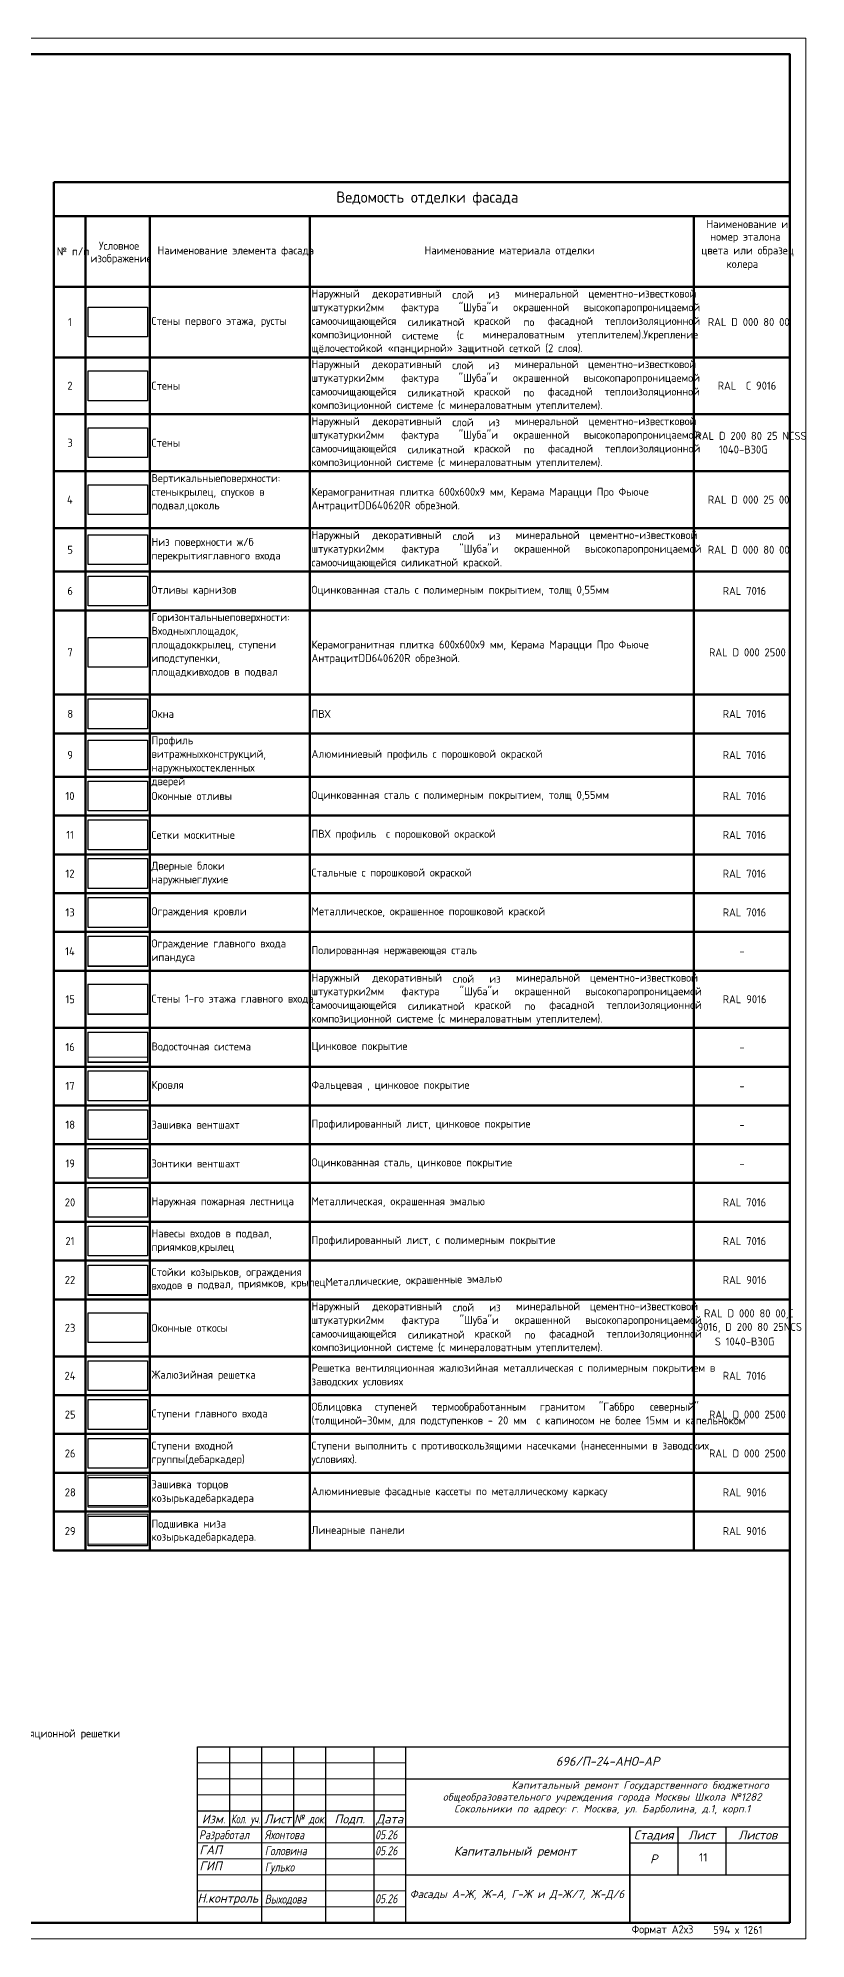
# Model space of a CAD drawing. Header units: millimetres. Extents: x -11345 to 411485, y -9810 to 73012.
# Drawn here: x 387491 to 411485, y -8641 to 50749 of the extents above; entities that cross this region are included whole.
import ezdxf
from ezdxf.enums import TextEntityAlignment as Align

# ---------------------------------------------------------------- set-up
doc = ezdxf.new("R2010")
doc.units = ezdxf.units.MM
for name, color, linetype, lineweight in [('+АР_Текст', 250, 'Continuous', 9), ('СПДС__АР_Рамка чертежа', 7, 'Continuous', 50), ('Узлы', 7, 'Continuous', 18)]:
    doc.layers.add(name, color=color, linetype=linetype, lineweight=lineweight)
for name, color, linetype in [('PDF _Линии', 7, 'Continuous'), ('PDF _Основная надпись', 7, 'Continuous'), ('PDF _Текст', 7, 'Continuous')]:
    doc.layers.add(name, color=color, linetype=linetype)
doc.styles.add('PDF GOST Common', font='GOST_Common.ttf')
doc.styles.add('PDF ISOCPEUR', font='isocpeur.ttf')
doc.styles.add('Юля', font='isocpeui.ttf', dxfattribs={"height": 2.8})
picture_1 = doc.add_image_def('image1.png', size_in_pixel=(292, 147))
picture_2 = doc.add_image_def('image2.png', size_in_pixel=(292, 147))
picture_3 = doc.add_image_def('image3.png', size_in_pixel=(292, 147))
picture_4 = doc.add_image_def('image4.png', size_in_pixel=(292, 147))
picture_5 = doc.add_image_def('image5.png', size_in_pixel=(292, 147))
picture_6 = doc.add_image_def('image6.png', size_in_pixel=(292, 146))
picture_7 = doc.add_image_def('image7.png', size_in_pixel=(292, 147))
picture_8 = doc.add_image_def('image8.png', size_in_pixel=(292, 146))
picture_9 = doc.add_image_def('image9.png', size_in_pixel=(292, 147))
picture_10 = doc.add_image_def('image10.png', size_in_pixel=(292, 146))
picture_11 = doc.add_image_def('image11.png', size_in_pixel=(292, 146))
picture_12 = doc.add_image_def('image12.png', size_in_pixel=(292, 147))
picture_13 = doc.add_image_def('image13.png', size_in_pixel=(292, 147))
picture_14 = doc.add_image_def('image14.png', size_in_pixel=(292, 147))
picture_15 = doc.add_image_def('image15.png', size_in_pixel=(292, 147))
picture_16 = doc.add_image_def('image16.png', size_in_pixel=(292, 147))
picture_17 = doc.add_image_def('image17.png', size_in_pixel=(292, 147))
picture_18 = doc.add_image_def('image18.png', size_in_pixel=(292, 147))
picture_19 = doc.add_image_def('image19.png', size_in_pixel=(292, 146))
picture_20 = doc.add_image_def('image20.png', size_in_pixel=(292, 147))
picture_21 = doc.add_image_def('image21.png', size_in_pixel=(292, 147))
picture_22 = doc.add_image_def('image22.png', size_in_pixel=(292, 147))
picture_23 = doc.add_image_def('image23.png', size_in_pixel=(292, 146))
picture_24 = doc.add_image_def('image24.png', size_in_pixel=(292, 146))
picture_25 = doc.add_image_def('image25.png', size_in_pixel=(292, 147))
picture_26 = doc.add_image_def('image26.png', size_in_pixel=(292, 147))
picture_27 = doc.add_image_def('image27.png', size_in_pixel=(292, 147))
picture_28 = doc.add_image_def('image28.png', size_in_pixel=(292, 147))

msp = doc.modelspace()

# ---------------------------------------------------------------- linework, layer by layer
at = {"layer": 'PDF _Линии', "lineweight": 50}
for points in [[(387979.86641, 46240.49259), (387979.86641, 45182.23301), (410977.96375, 45182.23301), (410977.96375, 46240.49259)], [(410977.96375, 42976.82003), (410977.96375, 45182.23301), (410977.96375, 3495.27135), (410977.96375, 4710.15336), (410977.96375, 5920.80233), (410977.96375, 7135.68433), (410977.96375, 8346.3333), (410977.96375, 9561.21531), (410977.96375, 11339.09141), (410977.96375, 12553.97342), (410977.96375, 13764.62239), (410977.96375, 14979.50439), (410977.96375, 16190.15336), (410977.96375, 17400.80233), (410977.96375, 18611.4513), (410977.96375, 19826.3333), (410977.96375, 21608.44245), (410977.96375, 22819.09141), (410977.96375, 24033.97342), (410977.96375, 25244.62239), (410977.96375, 26459.50439), (410977.96375, 27670.15336), (410977.96375, 29024.72563), (410977.96375, 30235.3746), (410977.96375, 32868.32445), (410977.96375, 34078.97342), (410977.96375, 35433.54569), (410977.96375, 37211.4218), (410977.96375, 38993.53094), (410977.96375, 40771.40705)]]:
    msp.add_lwpolyline(points, close=True, dxfattribs=at)
for points in [[(410977.96375, 3495.27135), (387979.86641, 3495.27135), (387979.86641, 45182.23301)], [(388978.86346, 45182.23301), (388978.86346, 42976.82003), (388978.86346, 40771.40705), (388978.86346, 38993.53094), (388978.86346, 37211.4218), (388978.86346, 35433.54569), (388978.86346, 34078.97342), (388978.86346, 32868.32445), (388978.86346, 30235.3746), (388978.86346, 29024.72563), (388978.86346, 27670.15336), (388978.86346, 26459.50439), (388978.86346, 25244.62239), (388978.86346, 24033.97342), (388978.86346, 22819.09141), (388978.86346, 21608.44245), (388978.86346, 19826.3333), (388978.86346, 18611.4513), (388978.86346, 17400.80233), (388978.86346, 16190.15336), (388978.86346, 14979.50439), (388978.86346, 13764.62239), (388978.86346, 12553.97342), (388978.86346, 11339.09141), (388978.86346, 9561.21531), (388978.86346, 8346.3333), (388978.86346, 7135.68433), (388978.86346, 5920.80233), (388978.86346, 4710.15336), (388978.86346, 3495.27135)], [(390981.09059, 45182.23301), (390981.09059, 42976.82003), (390981.09059, 40771.40705), (390981.09059, 38993.53094), (390981.09059, 37211.4218), (390981.09059, 35433.54569), (390981.09059, 34078.97342), (390981.09059, 32868.32445), (390981.09059, 30235.3746), (390981.09059, 29024.72563), (390981.09059, 27670.15336), (390981.09059, 26459.50439), (390981.09059, 25244.62239), (390981.09059, 24033.97342), (390981.09059, 22819.09141), (390981.09059, 21608.44245), (390981.09059, 19826.3333), (390981.09059, 18611.4513), (390981.09059, 17400.80233), (390981.09059, 16190.15336), (390981.09059, 14979.50439), (390981.09059, 13764.62239), (390981.09059, 12553.97342), (390981.09059, 11339.09141), (390981.09059, 9561.21531), (390981.09059, 8346.3333), (390981.09059, 7135.68433), (390981.09059, 5920.80233), (390981.09059, 4710.15336), (390981.09059, 3495.27135)], [(395980.30888, 45182.23301), (395980.30888, 42976.82003), (395980.30888, 40771.40705), (395980.30888, 38993.53094), (395980.30888, 37211.4218), (395980.30888, 35433.54569), (395980.30888, 34078.97342), (395980.30888, 32868.32445), (395980.30888, 30235.3746), (395980.30888, 29024.72563), (395980.30888, 27670.15336), (395980.30888, 26459.50439), (395980.30888, 25244.62239), (395980.30888, 24033.97342), (395980.30888, 22819.09141), (395980.30888, 21608.44245), (395980.30888, 19826.3333), (395980.30888, 18611.4513), (395980.30888, 17400.80233), (395980.30888, 16190.15336), (395980.30888, 14979.50439), (395980.30888, 13764.62239), (395980.30888, 12553.97342), (395980.30888, 11339.09141), (395980.30888, 9561.21531), (395980.30888, 8346.3333), (395980.30888, 7135.68433), (395980.30888, 5920.80233), (395980.30888, 4710.15336), (395980.30888, 3495.27135)], [(407980.9726, 45182.23301), (407980.9726, 42976.82003), (407980.9726, 40771.40705), (407980.9726, 38993.53094), (407980.9726, 37211.4218), (407980.9726, 35433.54569), (407980.9726, 34078.97342), (407980.9726, 32868.32445), (407980.9726, 30235.3746), (407980.9726, 29024.72563), (407980.9726, 27670.15336), (407980.9726, 26459.50439), (407980.9726, 25244.62239), (407980.9726, 24033.97342), (407980.9726, 22819.09141), (407980.9726, 21608.44245), (407980.9726, 19826.3333), (407980.9726, 18611.4513), (407980.9726, 17400.80233), (407980.9726, 16190.15336), (407980.9726, 14979.50439), (407980.9726, 13764.62239), (407980.9726, 12553.97342), (407980.9726, 11339.09141), (407980.9726, 9561.21531), (407980.9726, 8346.3333), (407980.9726, 7135.68433), (407980.9726, 5920.80233), (407980.9726, 4710.15336), (407980.9726, 3495.27135)], [(410977.96375, 42976.82003), (407980.9726, 42976.82003), (395980.30888, 42976.82003), (390981.09059, 42976.82003), (388978.86346, 42976.82003), (387979.86641, 42976.82003)], [(410977.96375, 40771.40705), (407980.9726, 40771.40705), (395980.30888, 40771.40705), (390981.09059, 40771.40705), (388978.86346, 40771.40705), (387979.86641, 40771.40705)], [(410977.96375, 38993.53094), (407980.9726, 38993.53094), (395980.30888, 38993.53094), (390981.09059, 38993.53094), (388978.86346, 38993.53094), (387979.86641, 38993.53094)], [(410977.96375, 37211.4218), (407980.9726, 37211.4218), (395980.30888, 37211.4218), (390981.09059, 37211.4218), (388978.86346, 37211.4218), (387979.86641, 37211.4218)], [(410977.96375, 35433.54569), (407980.9726, 35433.54569), (395980.30888, 35433.54569), (390981.09059, 35433.54569), (388978.86346, 35433.54569), (387979.86641, 35433.54569)], [(410977.96375, 34078.97342), (407980.9726, 34078.97342), (395980.30888, 34078.97342), (390981.09059, 34078.97342), (388978.86346, 34078.97342), (387979.86641, 34078.97342)], [(410977.96375, 32868.32445), (407980.9726, 32868.32445), (395980.30888, 32868.32445), (390981.09059, 32868.32445), (388978.86346, 32868.32445), (387979.86641, 32868.32445)], [(410977.96375, 30235.3746), (407980.9726, 30235.3746), (395980.30888, 30235.3746), (390981.09059, 30235.3746), (388978.86346, 30235.3746), (387979.86641, 30235.3746)], [(410977.96375, 29024.72563), (407980.9726, 29024.72563), (395980.30888, 29024.72563), (390981.09059, 29024.72563), (388978.86346, 29024.72563), (387979.86641, 29024.72563)], [(410977.96375, 27670.15336), (407980.9726, 27670.15336), (395980.30888, 27670.15336), (390981.09059, 27670.15336), (388978.86346, 27670.15336), (387979.86641, 27670.15336)], [(410977.96375, 26459.50439), (407980.9726, 26459.50439), (395980.30888, 26459.50439), (390981.09059, 26459.50439), (388978.86346, 26459.50439), (387979.86641, 26459.50439)], [(410977.96375, 25244.62239), (407980.9726, 25244.62239), (395980.30888, 25244.62239), (390981.09059, 25244.62239), (388978.86346, 25244.62239), (387979.86641, 25244.62239)], [(410977.96375, 24033.97342), (407980.9726, 24033.97342), (395980.30888, 24033.97342), (390981.09059, 24033.97342), (388978.86346, 24033.97342), (387979.86641, 24033.97342)], [(410977.96375, 22819.09141), (407980.9726, 22819.09141), (395980.30888, 22819.09141), (390981.09059, 22819.09141), (388978.86346, 22819.09141), (387979.86641, 22819.09141)], [(410977.96375, 21608.44245), (407980.9726, 21608.44245), (395980.30888, 21608.44245), (390981.09059, 21608.44245), (388978.86346, 21608.44245), (387979.86641, 21608.44245)], [(410977.96375, 19826.3333), (407980.9726, 19826.3333), (395980.30888, 19826.3333), (390981.09059, 19826.3333), (388978.86346, 19826.3333), (387979.86641, 19826.3333)], [(410977.96375, 18611.4513), (407980.9726, 18611.4513), (395980.30888, 18611.4513), (390981.09059, 18611.4513), (388978.86346, 18611.4513), (387979.86641, 18611.4513)], [(410977.96375, 17400.80233), (407980.9726, 17400.80233), (395980.30888, 17400.80233), (390981.09059, 17400.80233), (388978.86346, 17400.80233), (387979.86641, 17400.80233)], [(410977.96375, 16190.15336), (407980.9726, 16190.15336), (395980.30888, 16190.15336), (390981.09059, 16190.15336), (388978.86346, 16190.15336), (387979.86641, 16190.15336)], [(410977.96375, 14979.50439), (407980.9726, 14979.50439), (395980.30888, 14979.50439), (390981.09059, 14979.50439), (388978.86346, 14979.50439), (387979.86641, 14979.50439)], [(410977.96375, 13764.62239), (407980.9726, 13764.62239), (395980.30888, 13764.62239), (390981.09059, 13764.62239), (388978.86346, 13764.62239), (387979.86641, 13764.62239)], [(410977.96375, 12553.97342), (407980.9726, 12553.97342), (395980.30888, 12553.97342), (390981.09059, 12553.97342), (388978.86346, 12553.97342), (387979.86641, 12553.97342)], [(410977.96375, 11339.09141), (407980.9726, 11339.09141), (395980.30888, 11339.09141), (390981.09059, 11339.09141), (388978.86346, 11339.09141), (387979.86641, 11339.09141)], [(410977.96375, 9561.21531), (407980.9726, 9561.21531), (395980.30888, 9561.21531), (390981.09059, 9561.21531), (388978.86346, 9561.21531), (387979.86641, 9561.21531)], [(410977.96375, 8346.3333), (407980.9726, 8346.3333), (395980.30888, 8346.3333), (390981.09059, 8346.3333), (388978.86346, 8346.3333), (387979.86641, 8346.3333)], [(410977.96375, 7135.68433), (407980.9726, 7135.68433), (395980.30888, 7135.68433), (390981.09059, 7135.68433), (388978.86346, 7135.68433), (387979.86641, 7135.68433)], [(410977.96375, 5920.80233), (407980.9726, 5920.80233), (395980.30888, 5920.80233), (390981.09059, 5920.80233), (388978.86346, 5920.80233), (387979.86641, 5920.80233)], [(410977.96375, 4710.15336), (407980.9726, 4710.15336), (395980.30888, 4710.15336), (390981.09059, 4710.15336), (388978.86346, 4710.15336), (387979.86641, 4710.15336)]]:
    msp.add_lwpolyline(points, dxfattribs=at)
at = {"layer": 'PDF _Линии', "lineweight": 20}
for points in [[(389046.59207, 21743.89967), (389046.59207, 22683.63419), (390917.59502, 22683.63419), (390917.59502, 21743.89967)], [(389046.59207, 20241.17106), (389046.59207, 21185.13861), (390917.59502, 21185.13861), (390917.59502, 20241.17106)], [(389046.59207, 18746.90852), (389046.59207, 19690.87607), (390917.59502, 19690.87607), (390917.59502, 18746.90852)], [(390917.59502, 11457.61649), (389046.59207, 11457.61649), (389046.59207, 12401.58404), (390917.59502, 12401.58404)], [(390917.59502, 4904.87312), (389050.82511, 4904.87312), (389050.82511, 5848.84068), (390917.59502, 5848.84068)], [(390917.59502, 3694.22416), (389050.82511, 3694.22416), (389050.82511, 4633.95867), (390917.59502, 4633.95867)]]:
    msp.add_lwpolyline(points, close=True, dxfattribs=at)
for points in [[(389046.59207, 18903.53094), (390917.59502, 18903.53094)], [(389050.82511, 11347.55749), (390917.59502, 11347.55749)]]:
    msp.add_lwpolyline(points, dxfattribs=at)
at = {"layer": 'PDF _Основная надпись', "lineweight": 20}
msp.add_lwpolyline([(285392.18204, -8640.84959), (411477.46228, -8640.84959), (411477.46228, 50748.67843), (285392.18204, 50748.67843)], close=True, dxfattribs=at)
at = {"layer": 'PDF _Основная надпись', "lineweight": 50}
msp.add_lwpolyline([(410977.96375, -8141.35106), (410977.96375, 50249.17991), (287390.17614, 50249.17991), (287390.17614, -8141.35106)], close=True, dxfattribs=at)
at = {"layer": 'СПДС__АР_Рамка чертежа', "linetype": 'Continuous', "lineweight": 25, "transparency": 33554687}
for p, q in [((392477.96375, -2641.35106), (410977.96375, -2641.35106)), ((392477.96375, -8141.35106), (392477.96375, -2641.35106)), ((393477.96375, -2641.35106), (393477.96375, -5141.35106)), ((394477.96375, -2641.35106), (394477.96375, -8141.35106)), ((395477.96375, -2641.35106), (395477.96375, -5141.35106)), ((396477.96375, -2641.35106), (396477.96375, -8141.35106)), ((397977.96375, -2641.35106), (397977.96375, -8141.35106)), ((398977.96375, -8141.35106), (398977.96375, -2641.35106)), ((398977.96375, -3641.35106), (410977.96375, -3641.35106)), ((392477.96375, -4641.35106), (398977.96375, -4641.35106)), ((392477.96375, -5141.35106), (410977.96375, -5141.35106)), ((405977.96375, -8141.35106), (405977.96375, -5141.35106)), ((405977.96375, -5141.35106), (405977.96375, -8141.35106)), ((407477.96375, -5141.35106), (407477.96375, -6641.35106)), ((408977.96375, -5141.35106), (408977.96375, -6641.35106)), ((405977.96375, -5641.35106), (410977.96375, -5641.35106)), ((398977.96375, -6641.35106), (410977.96375, -6641.35106))]:
    msp.add_line(p, q, dxfattribs=at)
at = {"layer": 'СПДС__АР_Рамка чертежа', "linetype": 'Continuous', "lineweight": 25, "ltscale": 100, "transparency": 33554687}
for p, q in [((410977.96375, -8141.35106), (410977.96375, -2641.35106)), ((392477.96375, -8141.35106), (410977.96375, -8141.35106))]:
    msp.add_line(p, q, dxfattribs=at)
at = {"layer": 'СПДС__АР_Рамка чертежа', "linetype": 'Continuous', "lineweight": 5, "transparency": 33554687}
for p, q in [((392477.96375, -3141.35106), (398977.96375, -3141.35106)), ((392477.96375, -3641.35106), (398977.96375, -3641.35106)), ((392477.96375, -4141.35106), (398977.96375, -4141.35106)), ((392477.96375, -5641.35106), (398977.96375, -5641.35106)), ((392477.96375, -6141.35106), (398977.96375, -6141.35106)), ((392477.96375, -6641.35106), (398977.96375, -6641.35106)), ((392477.96375, -7141.35106), (398977.96375, -7141.35106)), ((392477.96375, -7641.35106), (398977.96375, -7641.35106))]:
    msp.add_line(p, q, dxfattribs=at)

# ---------------------------------------------------------------- texts
at = {"layer": '+АР_Текст', "color": 18, "linetype": 'Continuous', "ltscale": 100, "true_color": 0x000000, "transparency": 33554687, "insert": (399730.12481, -3715.96152), "char_height": 280, "width": 10778.8771768, "attachment_point": 1, "line_spacing_factor": 0.95, "style": 'Юля'}
msp.add_mtext('\\pxqc;{\\T1.05;      \\H0.83333x;        Капитальный ремонт Государственного бюджетного общеобразовательного учреждения города Москвы Школа №1282 Сокольники по адресу: г. Москва, ул. Барболина, д.1, корп.1}', dxfattribs=at)
at = {"layer": 'PDF _Текст', "attachment_point": 4, "style": 'PDF GOST Common'}
for s, insert, char_height in [('Ведомость отделки фасада', (396810.28153, 45732.2567), 349.9772084), ('Наименование и', (408375.41598, 44936.51869), 249.9838303), ('номер эталона', (408494.74202, 44508.9646), 249.9838303), ('№ п/п', (388077.166, 44081.4105), 249.98383), ('изображение', (389131.23992, 43831.64832), 249.9838303), ('Условное', (389393.69691, 44259.20242), 249.98383), ('Наименование элемента фасада', (391226.67572, 44081.4105), 249.9838303), ('Наименование материала отделки', (399566.10576, 44081.4105), 249.9838303), ('цвета или образец', (408215.35288, 44081.4105), 249.9838303), ('колера', (409001.9315, 43658.08944), 249.98383), ('Наружный', (396035.60537, 42731.01528), 249.98383), ('декоративный', (397932.08406, 42731.01528), 249.9838303), ('слой', (400433.90877, 42731.01528), 249.98383), ('из', (401559.94864, 42731.01528), 249.98383), ('минеральной', (402385.42127, 42731.01528), 249.9838303), ('цементно-известковой', (404684.05152, 42731.01528), 249.9838303), ('штукатурки2мм', (396035.60537, 42303.46119), 249.9838303), ('фактура', (398842.22606, 42303.46119), 249.98383), ('"Шуба"и', (400637.10322, 42303.46119), 249.98383), ('окрашенной', (402338.85354, 42303.46119), 249.98383), ('высокопаропроницаемой', (404535.89087, 42303.46119), 249.9838303), ('1', (388428.52971, 41875.90709), 249.98383), ('Стены первого этажа, русты', (391036.18469, 41875.90709), 249.9838303), ('самоочищающейся', (396035.60537, 41875.90709), 249.9838303), ('композиционной', (396035.60537, 41452.58603), 249.9838303), ('силикатной', (399041.18317, 41875.90709), 249.98383), ('(с', (400573.60334, 41452.58603), 249.98383), ('краской', (401106.99201, 41875.90709), 249.98383), ('по', (402660.58168, 41875.90709), 249.98383), ('фасадной', (403422.55442, 41875.90709), 249.98383), ('утеплителем).Укрепление', (404336.93376, 41452.58603), 249.9838303), ('теплоизоляционной', (405200.50804, 41875.90709), 249.9838303), ('RAL D 000 80 00', (408417.74637, 41875.90709), 249.9838303), ('щёлочестойкой «панцирной» защитной сеткой (2 слоя).', (396035.60537, 41025.03193), 249.9838303), ('системе', (398863.38695, 41452.58603), 249.98383), ('минераловатным', (401386.38115, 41452.58603), 249.9838303), ('Наружный', (396035.60537, 40525.51187), 249.98383), ('декоративный', (397927.84672, 40525.51187), 249.9838303), ('слой', (400429.68004, 40525.51187), 249.98383), ('из', (401555.7113, 40525.51187), 249.98383), ('минеральной', (402376.95519, 40525.51187), 249.9838303), ('цементно-известковой', (404675.58544, 40525.51187), 249.9838303), ('2', (388407.36022, 39886.29725), 249.98383), ('Стены', (391036.18469, 39886.29725), 249.98383), ('самоочищающейся', (396035.60537, 39670.40368), 249.9838303), ('штукатурки2мм', (396035.60537, 40097.95778), 249.9838303), ('фактура', (398842.22606, 40097.95778), 249.98383), ('силикатной', (399036.95444, 39670.40368), 249.98383), ('"Шуба"и', (400632.87449, 40097.95778), 249.98383), ('краской', (401106.99201, 39670.40368), 249.98383), ('окрашенной', (402330.38746, 40097.95778), 249.98383), ('фасадной', (403418.32569, 39670.40368), 249.98383), ('высокопаропроницаемой', (404527.42479, 40097.95778), 249.9838303), ('теплоизоляционной', (405192.04196, 39670.40368), 249.9838303), ('RAL  С 9016', (408726.77109, 39886.29725), 249.9838303), ('композиционной системе (с минераловатным утеплителем).', (396035.60537, 39247.08262), 249.9838303), ('по', (402656.34433, 39670.40368), 249.98383), ('Наружный', (396035.60537, 38743.32952), 249.98383), ('декоративный', (397932.08406, 38743.32952), 249.9838303), ('слой', (400433.90877, 38743.32952), 249.98383), ('из', (401564.17738, 38743.32952), 249.98383), ('минеральной', (402389.65, 38743.32952), 249.9838303), ('цементно-известковой', (404688.28886, 38743.32952), 249.9838303), ('3', (388407.36022, 38104.1149), 249.98383), ('Стены', (391036.18469, 38104.1149), 249.98383), ('самоочищающейся', (396035.60537, 37892.45437), 249.9838303), ('штукатурки2мм', (396035.60537, 38320.00846), 249.9838303), ('фактура', (398842.22606, 38320.00846), 249.98383), ('силикатной', (399041.18317, 37892.45437), 249.98383), ('"Шуба"и', (400637.10322, 38320.00846), 249.98383), ('краской', (401111.22074, 37892.45437), 249.98383), ('окрашенной', (402343.09088, 38320.00846), 249.98383), ('фасадной', (403426.79176, 37892.45437), 249.98383), ('высокопаропроницаемой', (404540.12822, 38320.00846), 249.9838303), ('теплоизоляционной', (405204.73677, 37892.45437), 249.9838303), ('RAL D 200 80 25 NCSS', (408032.52696, 38320.00846), 249.9838303), ('1040-B30G', (408764.87274, 37892.45437), 249.98383), ('композиционной системе (с минераловатным утеплителем).', (396035.60537, 37464.90027), 249.9838303), ('по', (402664.81041, 37892.45437), 249.98383), ('Вертикальныеповерхности:', (391036.18469, 36965.38021), 249.9838303), ('4', (388394.65679, 36326.16558), 249.98383), ('стеныкрылец, спусков в', (391036.18469, 36537.82611), 249.9838303), ('АнтрацитDD640620R обрезной.', (396035.60537, 36114.50505), 249.9838303), ('Керамогранитная плитка 600х600х9 мм, Керама Марацци Про Фьюче', (396035.60537, 36537.82611), 249.9838303), ('RAL D 000 25 00', (408417.74637, 36326.16558), 249.9838303), ('подвал,цоколь', (391036.18469, 36114.50505), 249.9838303), ('Низ поверхности ж/б', (391036.18469, 34971.54164), 249.9838303), ('Наружный', (396035.60537, 35187.4352), 249.98383), ('декоративный', (397936.31279, 35187.4352), 249.9838303), ('слой', (400446.61219, 35187.4352), 249.98383), ('из', (401581.10953, 35187.4352), 249.98383), ('минеральной', (402415.05684, 35187.4352), 249.9838303), ('цементно-известковой', (404717.91583, 35187.4352), 249.9838303), ('5', (388407.36022, 34759.88111), 249.98383), ('перекрытияглавного входа', (391036.18469, 34548.22058), 249.9838303), ('самоочищающейся силикатной краской.', (396035.60537, 34332.32701), 249.9838303), ('штукатурки2мм', (396035.60537, 34759.88111), 249.9838303), ('фактура', (398850.69214, 34759.88111), 249.98383), ('"Шуба"и', (400654.03538, 34759.88111), 249.98383), ('окрашенной', (402368.48911, 34759.88111), 249.98383), ('высокопаропроницаемой', (404573.99252, 34759.88111), 249.9838303), ('RAL D 000 80 00', (408417.74637, 34759.88111), 249.9838303), ('6', (388407.36022, 33477.21451), 249.98383), ('Отливы карнизов', (391036.18469, 33477.21451), 249.9838303), ('Оцинкованная сталь с полимерным покрытием, толщ 0,55мм', (396035.60537, 33477.21451), 249.9838303), ('RAL 7016', (408883.39781, 33477.21451), 249.98383), ('Горизонтальныеповерхности:', (391036.18469, 32622.10631), 249.9838303), ('Входныхплощадок,', (391036.18469, 32194.55221), 249.9838303), ('7', (388407.36022, 31555.33758), 249.98383), ('площадоккрылец, ступени', (391036.18469, 31766.99811), 249.9838303), ('АнтрацитDD640620R обрезной.', (396035.60537, 31343.67705), 249.9838303), ('Керамогранитная плитка 600х600х9 мм, Керама Марацци Про Фьюче', (396035.60537, 31766.99811), 249.9838303), ('RAL D 000 2500', (408455.84802, 31555.33758), 249.9838303), ('иподступенки,', (391036.18469, 31343.67705), 249.9838303), ('площадкивходов в подвал', (391036.18469, 30916.12296), 249.9838303), ('8', (388407.36022, 29633.46066), 249.98383), ('Окна', (391036.18469, 29633.46066), 249.98383), ('ПВХ', (396035.60537, 29633.46066), 249.98383), ('RAL 7016', (408883.39781, 29633.46066), 249.98383), ('витражныхконструкций,', (391036.18469, 28350.79837), 249.9838303), ('Профиль', (391036.18469, 28774.11943), 249.98383), ('Алюминиевый профиль с порошковой окраской', (396035.60537, 28350.79837), 249.9838303), ('9', (388407.36022, 28350.79837), 249.98383), ('наружныхостекленных', (391036.18469, 27923.24427), 249.9838303), ('RAL 7016', (408883.39781, 28350.79837), 249.98383), ('дверей', (391036.18469, 27495.69017), 249.98383), ('10', (388348.09768, 27068.13607), 249.98383), ('Оконные отливы', (391036.18469, 27068.13607), 249.9838303), ('Оцинкованная сталь с полимерным покрытием, толщ 0,55мм', (396035.60537, 27068.13607), 249.9838303), ('RAL 7016', (408883.39781, 27068.13607), 249.98383), ('11', (388373.49591, 25853.20347), 249.98383), ('Сетки москитные', (391036.18469, 25853.20347), 249.9838303), ('ПВХ профиль  с порошковой окраской', (396035.60537, 25853.20347), 249.9838303), ('RAL 7016', (408883.39781, 25853.20347), 249.98383), ('Дверные блоки', (391036.18469, 24854.16659), 249.9838303), ('12', (388348.09768, 24642.50606), 249.98383), ('наружныеглухие', (391036.18469, 24430.84553), 249.9838303), ('Стальные с порошковой окраской', (396035.60537, 24642.50606), 249.9838303), ('RAL 7016', (408883.39781, 24642.50606), 249.98383), ('13', (388348.09768, 23431.80649), 249.98383), ('Ограждения кровли', (391036.18469, 23431.80649), 249.9838303), ('Металлическое, окрашенное порошковой краской', (396035.60537, 23431.80649), 249.9838303), ('RAL 7016', (408883.39781, 23431.80649), 249.98383), ('Ограждение главного входа', (391036.18469, 22428.53657), 249.9838303), ('14', (388339.6316, 22216.87604), 249.98383), ('ипандуса', (391036.18469, 22000.98247), 249.98383), ('Полированная нержавеющая сталь', (396035.60537, 22216.87604), 249.9838303), ('-', (409404.08306, 22216.87604), 249.98383), ('Наружный', (396035.60537, 21357.5348), 249.98383), ('декоративный', (397940.55014, 21357.5348), 249.9838303), ('слой', (400450.84092, 21357.5348), 249.98383), ('из', (401589.57561, 21357.5348), 249.98383), ('минеральной', (402427.75165, 21357.5348), 249.9838303), ('цементно-известковой', (404734.85659, 21357.5348), 249.9838303), ('15', (388348.09768, 20718.32018), 249.98383), ('Стены 1-го этажа главного входа', (391036.18469, 20718.32018), 249.9838303), ('штукатурки2мм', (396035.60537, 20934.21374), 249.9838303), ('фактура', (398854.92087, 20934.21374), 249.98383), ('"Шуба"и', (400662.50145, 20934.21374), 249.98383), ('окрашенной', (402376.95519, 20934.21374), 249.98383), ('высокопаропроницаемой', (404586.68733, 20934.21374), 249.9838303), ('RAL 9016', (408883.39781, 20718.32018), 249.98383), ('самоочищающейся', (396035.60537, 20506.65965), 249.9838303), ('композиционной системе (с минераловатным утеплителем).', (396035.60537, 20079.10555), 249.9838303), ('силикатной', (399049.64925, 20506.65965), 249.98383), ('краской', (401128.1529, 20506.65965), 249.98383), ('по', (402690.20864, 20506.65965), 249.98383), ('фасадной', (403464.89341, 20506.65965), 249.98383), ('теплоизоляционной', (405251.3045, 20506.65965), 249.9838303), ('16', (388348.09768, 19223.99735), 249.98383), ('Водосточная система', (391036.18469, 19223.99735), 249.9838303), ('Цинковое покрытие', (396035.60537, 19223.99735), 249.9838303), ('-', (409404.08306, 19223.99735), 249.98383), ('17', (388348.09768, 18009.06475), 249.98383), ('Кровля', (391036.18469, 18009.06475), 249.98383), ('Фальцевая , цинковое покрытие', (396035.60537, 18009.06475), 249.9838303), ('-', (409404.08306, 18009.06475), 249.98383), ('18', (388348.09768, 16798.36733), 249.98383), ('Зашивка вентшахт', (391036.18469, 16798.36733), 249.9838303), ('Профилированный лист, цинковое покрытие', (396035.60537, 16798.36733), 249.9838303), ('-', (409404.08306, 16798.36733), 249.98383), ('19', (388348.09768, 15587.66777), 249.98383), ('Зонтики вентшахт', (391036.18469, 15587.66777), 249.9838303), ('Оцинкованная сталь, цинковое покрытие', (396035.60537, 15587.66777), 249.9838303), ('-', (409404.08306, 15587.66777), 249.98383), ('20', (388326.92818, 14372.73732), 249.98383), ('Наружная пожарная лестница', (391036.18469, 14372.73732), 249.9838303), ('Металлическая, окрашенная эмалью', (396035.60537, 14372.73732), 249.9838303), ('RAL 7016', (408883.39781, 14372.73732), 249.98383), ('21', (388348.09768, 13162.03775), 249.98383), ('Навесы входов в подвал,', (391036.18469, 13373.69828), 249.9838303), ('Профилированный лист, с полимерным покрытие', (396035.60537, 13162.03775), 249.9838303), ('RAL 7016', (408883.39781, 13162.03775), 249.98383), ('приямков,крылец', (391036.18469, 12946.14418), 249.9838303), ('22', (388326.92818, 11947.1073), 249.98383), ('Стойки козырьков, ограждения', (391036.18469, 12163.00087), 249.9838303), ('RAL 9016', (408883.39781, 11947.1073), 249.98383), ('штукатурки2мм', (396035.60537, 10664.44501), 249.9838303), ('Наружный', (396035.60537, 11091.9991), 249.98383), ('декоративный', (397940.55014, 11091.9991), 249.9838303), ('фактура', (398854.92087, 10664.44501), 249.98383), ('слой', (400450.84092, 11091.9991), 249.98383), ('"Шуба"и', (400662.50145, 10664.44501), 249.98383), ('из', (401589.57561, 11091.9991), 249.98383), ('окрашенной', (402376.95519, 10664.44501), 249.98383), ('минеральной', (402427.75165, 11091.9991), 249.9838303), ('высокопаропроницаемой', (404586.68733, 10664.44501), 249.9838303), ('цементно-известковой', (404734.85659, 11091.9991), 249.9838303), ('RAL D 000 80 00,С', (408299.21268, 10876.10554), 249.9838303), ('23', (388326.92818, 10452.78448), 249.98383), ('Оконные откосы', (391036.18469, 10452.78448), 249.9838303), ('самоочищающейся', (396035.60537, 10236.89091), 249.9838303), ('силикатной', (399049.64925, 10236.89091), 249.98383), ('краской', (401128.1529, 10236.89091), 249.98383), ('по', (402690.20864, 10236.89091), 249.98383), ('фасадной', (403464.89341, 10236.89091), 249.98383), ('теплоизоляционной', (405251.3045, 10236.89091), 249.9838303), ('9016, D 200 80 25NCS', (408100.25557, 10452.78448), 249.9838303), ('S 1040-B30G', (408637.87297, 10025.23038), 249.9838303), ('композиционной системе (с минераловатным утеплителем).', (396035.60537, 9813.56985), 249.9838303), ('24', (388318.4621, 8954.22646), 249.98383), ('Жалюзийная решетка', (391036.18469, 8954.22646), 249.9838303), ('Решетка вентиляционная жалюзийная металлическая с полимерным покрытием в', (396035.60537, 9170.12164), 249.9838303), ('RAL 7016', (408883.39781, 8954.22646), 249.98383), ('заводских условиях', (396035.60537, 8742.56593), 249.9838303), ('25', (388326.92818, 7743.52959), 249.98383), ('Ступени главного входа', (391036.18469, 7743.52959), 249.9838303), ('Облицовка', (396035.60537, 7955.19012), 249.98383), ('ступеней', (398016.74483, 7955.19012), 249.98383), ('термообработанным', (399794.69845, 7955.19012), 249.9838303), ('гранитом', (403168.5635, 7955.19012), 249.98383), ('"Габбро', (405014.24574, 7955.19012), 249.98383), ('северный"', (406610.16579, 7955.19012), 249.98383), ('RAL D 000 2500', (408455.84802, 7743.52959), 249.9838303), ('(толщиной-30мм, для подступенков - 20 мм  с капиносом не более 15мм и капельноком', (396035.60537, 7527.63602), 249.9838303), ('26', (388326.92818, 6528.59806), 249.98383), ('Ступени входной', (391036.18469, 6740.25859), 249.9838303), ('Ступени выполнить с противоскользящими насечками (нанесенными в заводских', (396035.60537, 6740.25859), 249.9838303), ('RAL D 000 2500', (408455.84802, 6528.59806), 249.9838303), ('группы(дебаркадер)', (391036.18469, 6316.93753), 249.9838303), ('условиях).', (396035.60537, 6316.93753), 249.98383), ('28', (388326.92818, 5313.66653), 249.98383), ('Зашивка торцов', (391036.18469, 5529.5601), 249.9838303), ('Алюминиевые фасадные кассеты по металлическому каркасу', (396035.60537, 5313.66653), 249.9838303), ('RAL 9016', (408883.39781, 5313.66653), 249.98383), ('козырькадебаркадера', (391036.18469, 5102.006), 249.9838303), ('29', (388326.92818, 4102.96804), 249.98383), ('Подшивка низа', (391036.18469, 4314.62857), 249.9838303), ('Линеарные панели', (396035.60537, 4102.96804), 249.9838303), ('RAL 9016', (408883.39781, 4102.96804), 249.98383), ('козырькадебаркадера.', (391036.18469, 3891.30751), 249.9838303), ('Марка наружней вентиляционной решетки', (383543.39676, -2251.04779), 250.0442928), ('Формат А2х3', (406038.68408, -8372.3033), 249.9838303), ('594 х 1261', (408587.07651, -8355.37061), 249.98383)]:
    msp.add_mtext(s, dxfattribs=dict(at, insert=insert, char_height=char_height))
at = {"layer": 'PDF _Текст', "insert": (391036.18469, 11735.44677), "char_height": 249.9838303, "attachment_point": 4, "rotation": 1.2058732225, "style": 'PDF GOST Common'}
msp.add_mtext('входов в подвал, приямков, крылецМеталлические, окрашенные эмалью', dxfattribs=at)
at = {"layer": 'СПДС__АР_Рамка чертежа', "linetype": 'Continuous', "lineweight": 5, "transparency": 33554687, "style": 'Юля'}
for s, width, p in [('№ док.', 0.8, (395992.58219, -4891.35106)), ('Кол. уч.', 0.7, (393977.96375, -4891.35106))]:
    msp.add_text(s, height=280, dxfattribs=dict(at, width=width)).set_placement(p, align=Align.MIDDLE_CENTER)
for s, p in [('Подп.', (397227.96375, -4891.35106)), ('Изм.', (392977.96375, -4891.35106)), ('Лист', (394977.96375, -4891.35106)), ('Дата', (398477.96375, -4891.35106)), ('Стадия', (406727.96375, -5391.35106)), ('Лист', (408227.96375, -5391.35106)), ('Листов', (409977.96375, -5391.35106)), ('Р', (406727.96375, -6141.35106))]:
    msp.add_text(s, height=280, dxfattribs=at).set_placement(p, align=Align.MIDDLE_CENTER)
at = {"layer": 'СПДС__АР_Рамка чертежа', "linetype": 'Continuous', "lineweight": 5, "transparency": 33554687, "style": 'Юля', "width": 0.8}
for s, p in [('Разработал', (392523.02752, -5524.6391)), ('Яхонтова', (394576.14057, -5524.6391)), ('05.26', (398023.02752, -5524.6391)), ('Головина', (394576.14057, -6024.6391)), ('05.26', (398023.02752, -6024.6391)), ('Гулько', (394576.14057, -6534.6391)), ('Выходова', (394576.14057, -7534.6391)), ('05.26', (398023.02752, -7524.6391))]:
    msp.add_text(s, height=280, dxfattribs=at).set_placement(p)
at = {"layer": 'СПДС__АР_Рамка чертежа', "linetype": 'Continuous', "lineweight": 5, "transparency": 33554687, "style": 'Юля'}
for s, p in [('ГАП', (392531.18378, -5997.39222)), ('ГИП', (392531.18378, -6497.39222)), ('Н.контроль', (392470.97242, -7505.98772))]:
    msp.add_text(s, height=280, dxfattribs=at).set_placement(p)
at = {"layer": 'СПДС__АР_Рамка чертежа', "linetype": 'Continuous', "lineweight": 25, "transparency": 33554687, "attachment_point": 1, "style": 'Юля'}
for s, insert, char_height, width in [('696/П-24-АНО-АР', (403667.99718, -2948.59161, 0), 280, 5126.8261351), ('\\pxqc;Капитальный ремонт', (398895.344, -5756.56487, 0), 280, 6987.5140698), ('\\pxqc,t4.572,9.144,13.716,18.288,22.86,27.432,32.004,36.576,41.148,45.72,50.292,54.864,59.436,64.008,68.58,73.152,77.724,82.296,86.868,91.44,96.012,100.584,105.156,109.728,114.3,118.872,123.444,128.016,132.588,137.16,141.732,146.304;Фасады А-Ж, Ж-А, Г-Ж и Д-Ж/7, Ж-Д/6', (399187.15142, -7111.69317, 0), 250, 6532.477857)]:
    msp.add_mtext(s, dxfattribs=dict(at, insert=insert, char_height=char_height, width=width))
at = {"layer": 'Узлы', "transparency": 33554687, "style": 'PDF ISOCPEUR'}
msp.add_text('11', height=260, dxfattribs=at).set_placement((408275.31524, -6091.08834), align=Align.MIDDLE_CENTER)

# ---------------------------------------------------------------- pictures from other files: only their frames are drawn
at = {"layer": 'PDF _Линии', "color": 1}
image = msp.add_image(picture_28, insert=(389059.27396, 41412.63269), size_in_units=(1854.14616, 931.30612), dxfattribs=at)
image.dxf.flags = 15
image = msp.add_image(picture_27, insert=(389059.27396, 39418.78981), size_in_units=(1854.14616, 931.30612), dxfattribs=at)
image.dxf.flags = 15
image = msp.add_image(picture_26, insert=(389059.27396, 37640.8405), size_in_units=(1854.14616, 931.30612), dxfattribs=at)
image.dxf.flags = 15
image = msp.add_image(picture_25, insert=(389059.27396, 35862.89549), size_in_units=(1854.14616, 931.30612), dxfattribs=at)
image.dxf.flags = 15
image = msp.add_image(picture_24, insert=(389059.27396, 34296.60671), size_in_units=(1854.14616, 927.07308), dxfattribs=at)
image.dxf.flags = 15
image = msp.add_image(picture_23, insert=(389059.27396, 33013.94442), size_in_units=(1854.14616, 927.07308), dxfattribs=at)
image.dxf.flags = 15
image = msp.add_image(picture_22, insert=(389059.27396, 31092.06749), size_in_units=(1854.14616, 931.30612), dxfattribs=at)
image.dxf.flags = 15
image = msp.add_image(picture_21, insert=(389059.27396, 29165.95323), size_in_units=(1854.14616, 935.53969), dxfattribs=at)
image.dxf.flags = 15
image = msp.add_image(picture_20, insert=(389059.27396, 27883.29093), size_in_units=(1854.14616, 931.30612), dxfattribs=at)
image.dxf.flags = 15
image = msp.add_image(picture_19, insert=(389059.27396, 26604.86168), size_in_units=(1854.14616, 927.07308), dxfattribs=at)
image.dxf.flags = 15
image = msp.add_image(picture_18, insert=(389059.27396, 25389.93015), size_in_units=(1854.14616, 931.30612), dxfattribs=at)
image.dxf.flags = 15
image = msp.add_image(picture_17, insert=(389059.27396, 24179.23166), size_in_units=(1854.14616, 931.30612), dxfattribs=at)
image.dxf.flags = 15
image = msp.add_image(picture_16, insert=(389059.27396, 22964.30013), size_in_units=(1854.14616, 931.30612), dxfattribs=at)
image.dxf.flags = 15
image = msp.add_image(picture_15, insert=(389059.27396, 21753.60164), size_in_units=(1854.14616, 931.30612), dxfattribs=at)
image.dxf.flags = 15
image = msp.add_image(picture_14, insert=(389059.27396, 20255.04578), size_in_units=(1854.14616, 931.30612), dxfattribs=at)
image.dxf.flags = 15
image = msp.add_image(picture_13, insert=(389059.27396, 18756.48992), size_in_units=(1854.14616, 931.30612), dxfattribs=at)
image.dxf.flags = 15
image = msp.add_image(picture_12, insert=(389059.27396, 17545.79143), size_in_units=(1854.14616, 931.30612), dxfattribs=at)
image.dxf.flags = 15
image = msp.add_image(picture_11, insert=(389059.27396, 16335.09294), size_in_units=(1854.14616, 927.07308), dxfattribs=at)
image.dxf.flags = 15
image = msp.add_image(picture_10, insert=(389059.27396, 15124.39445), size_in_units=(1854.14616, 927.07308), dxfattribs=at)
image.dxf.flags = 15
image = msp.add_image(picture_9, insert=(389059.27396, 13909.46292), size_in_units=(1854.14616, 931.30612), dxfattribs=at)
image.dxf.flags = 15
image = msp.add_image(picture_8, insert=(389059.27396, 12698.76443), size_in_units=(1854.14616, 927.07308), dxfattribs=at)
image.dxf.flags = 15
image = msp.add_image(picture_7, insert=(389059.27396, 11483.8329), size_in_units=(1854.14616, 931.30612), dxfattribs=at)
image.dxf.flags = 15
image = msp.add_image(picture_6, insert=(389059.27396, 9989.51008), size_in_units=(1854.14616, 927.07308), dxfattribs=at)
image.dxf.flags = 15
image = msp.add_image(picture_5, insert=(389059.27396, 8490.95422), size_in_units=(1854.14616, 931.30612), dxfattribs=at)
image.dxf.flags = 15
image = msp.add_image(picture_4, insert=(389059.27396, 7276.02269), size_in_units=(1854.14616, 935.53969), dxfattribs=at)
image.dxf.flags = 15
image = msp.add_image(picture_3, insert=(389059.27396, 6065.3242), size_in_units=(1854.14616, 931.30612), dxfattribs=at)
image.dxf.flags = 15
image = msp.add_image(picture_2, insert=(389059.27396, 4850.39267), size_in_units=(1854.14616, 931.30612), dxfattribs=at)
image.dxf.flags = 15
image = msp.add_image(picture_1, insert=(389059.27396, 3639.69418), size_in_units=(1854.14616, 931.30612), dxfattribs=at)
image.dxf.flags = 15

doc.saveas('drawing.dxf')
